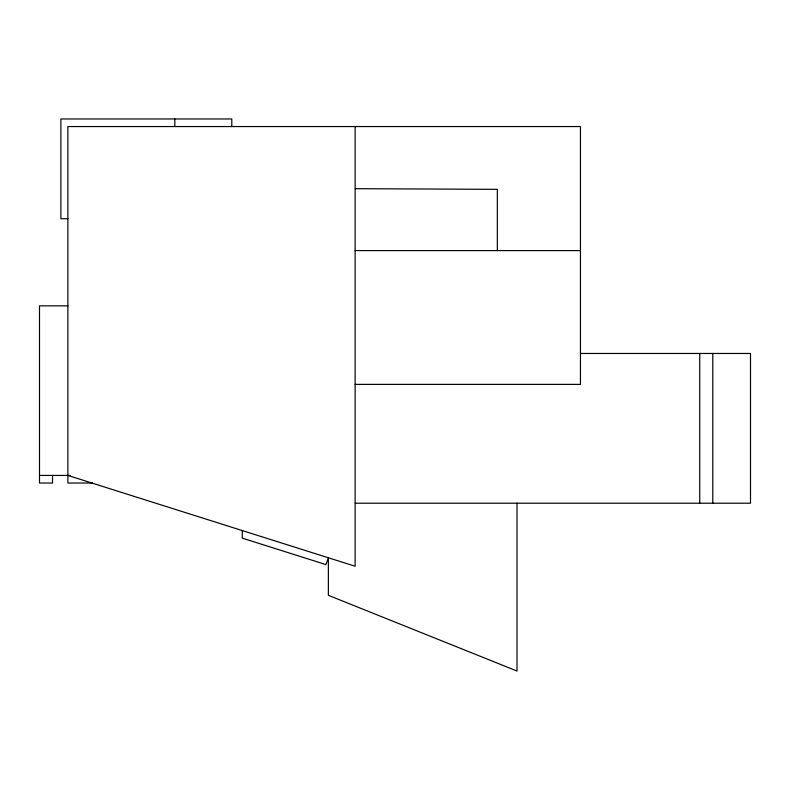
<?xml version="1.0" encoding="UTF-8"?>
<svg xmlns="http://www.w3.org/2000/svg" width="790" height="790" viewBox="0 0 790 790"><rect width="100%" height="100%" fill="white"/><g stroke="black" fill="none" stroke-linecap="round" stroke-linejoin="round"><path stroke-width="1.19" d="M67.891 218.721L60.889 218.721L60.889 118.964L231.796 118.964L231.796 126.548M355.125 250.588L580.452 250.588M67.891 305.849L39.5 305.849L39.5 483.016L52.525 483.016L52.525 475.432M580.452 353.466L750.5 353.466L750.5 503.21L355.273 503.21M355.125 384.384L580.452 384.384L580.452 126.548L67.891 126.548L67.891 483.016L92.568 483.016M39.5 475.432L70.359 475.432M355.421 188.692L497.335 189.343L497.335 250.588M67.891 475.432L355.125 566.242L355.125 126.548M712.787 353.466L712.787 503.21M699.733 353.466L699.733 503.21M517.015 503.151L517.015 671.036L328.373 595.324L328.373 557.789L325.924 564.593L242.273 538.148L242.273 530.564M174.817 118.964L174.817 126.548"/></g></svg>
